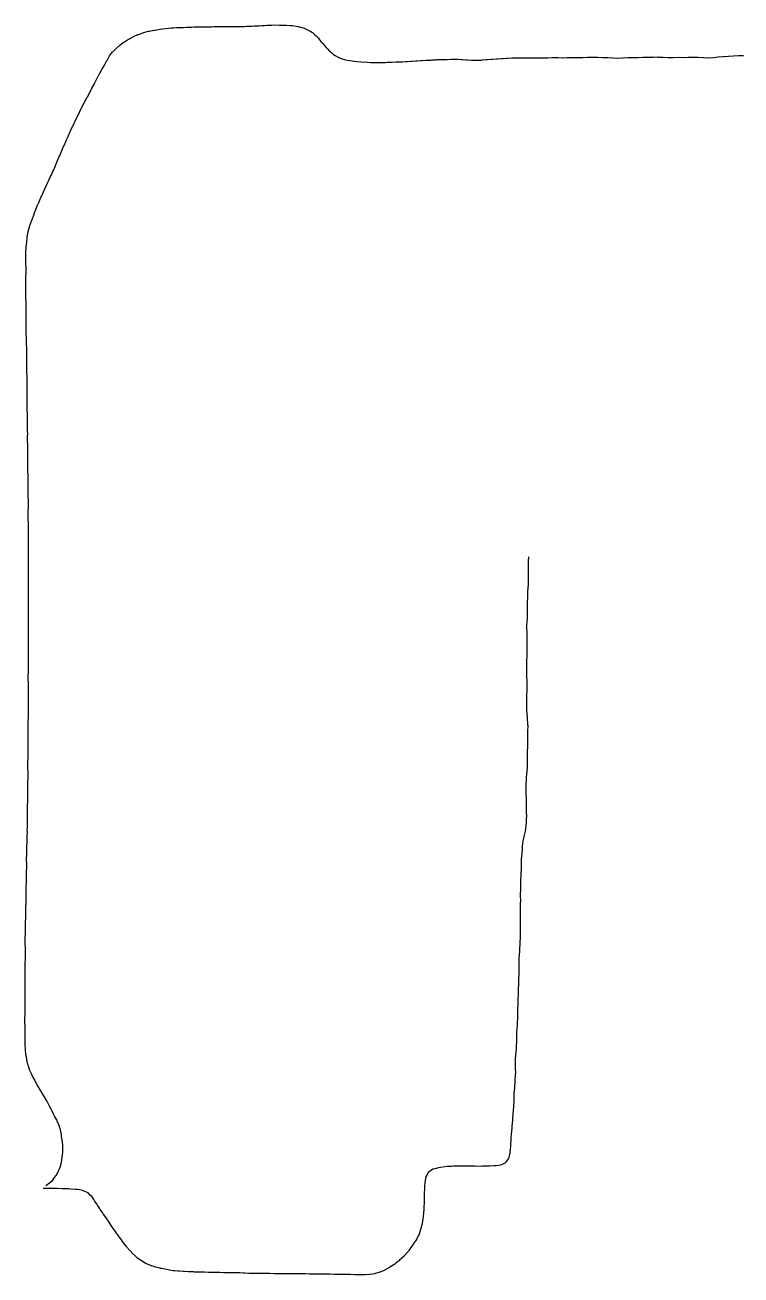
# Model space of a CAD drawing. Header units: metres. Extents: x -20.1 to 20.1, y 0 to 9.3.
# Drawn here: x -20.13 to -16.77, y -0.01 to 5.85 of the extents above; entities that cross this region are included whole.
import ezdxf

# ---------------------------------------------------------------- set-up
doc = ezdxf.new("R2010")
doc.units = ezdxf.units.M

msp = doc.modelspace()

# ---------------------------------------------------------------- linework, layer by layer
for p, q in [((-19.6172, 5.7983), (-19.5963, 5.8075)), ((-19.5963, 5.8075), (-19.594, 5.8084)), ((-19.594, 5.8084), (-19.5721, 5.8166)), ((-19.5721, 5.8166), (-19.5696, 5.8173)), ((-19.5696, 5.8173), (-19.5469, 5.8236)), ((-19.5469, 5.8236), (-19.5442, 5.8241)), ((-19.5442, 5.8241), (-19.5202, 5.8285)), ((-19.5202, 5.8285), (-19.5172, 5.8289)), ((-19.5172, 5.8289), (-19.4909, 5.8329)), ((-19.4909, 5.8329), (-19.483, 5.8339)), ((-19.483, 5.8339), (-19.4528, 5.8376)), ((-19.4528, 5.8376), (-19.4384, 5.8388)), ((-19.4384, 5.8388), (-19.4292, 5.8395)), ((-19.4292, 5.8395), (-19.4149, 5.8402)), ((-19.4149, 5.8402), (-19.4056, 5.8407)), ((-19.4056, 5.8407), (-19.3914, 5.8412)), ((-19.3914, 5.8412), (-19.3819, 5.8415)), ((-19.3819, 5.8415), (-19.3678, 5.842)), ((-19.3678, 5.842), (-19.3583, 5.8423)), ((-19.3583, 5.8423), (-19.3443, 5.8428)), ((-19.3443, 5.8428), (-19.3347, 5.8432)), ((-19.3347, 5.8432), (-19.3208, 5.8432)), ((-19.3208, 5.8432), (-19.311, 5.8437)), ((-19.311, 5.8437), (-19.2972, 5.8438)), ((-19.2972, 5.8438), (-19.2874, 5.8437)), ((-19.2874, 5.8437), (-19.2737, 5.8441)), ((-19.2737, 5.8441), (-19.2637, 5.8438)), ((-19.2637, 5.8438), (-19.2502, 5.8445)), ((-19.2502, 5.8445), (-19.2401, 5.845)), ((-19.2401, 5.845), (-19.2266, 5.8453)), ((-19.2266, 5.8453), (-19.2164, 5.8458)), ((-19.2164, 5.8458), (-19.2031, 5.8459)), ((-19.2031, 5.8459), (-19.1928, 5.8459)), ((-19.1928, 5.8459), (-19.1796, 5.8459)), ((-19.1796, 5.8459), (-19.1692, 5.8459)), ((-19.1692, 5.8459), (-19.1561, 5.8459)), ((-19.1561, 5.8459), (-19.1455, 5.8457)), ((-19.1455, 5.8457), (-19.1325, 5.8457)), ((-19.1325, 5.8457), (-19.1219, 5.8458)), ((-19.1219, 5.8458), (-19.109, 5.8459)), ((-19.109, 5.8459), (-19.0982, 5.8462)), ((-19.0982, 5.8462), (-19.0855, 5.8466)), ((-19.0855, 5.8466), (-19.0746, 5.847)), ((-19.0746, 5.847), (-19.062, 5.8475)), ((-19.062, 5.8475), (-19.051, 5.8479)), ((-19.051, 5.8479), (-19.0384, 5.8484)), ((-19.0384, 5.8484), (-19.0273, 5.849)), ((-19.0273, 5.849), (-19.0149, 5.8498)), ((-19.0149, 5.8498), (-19.0037, 5.8505)), ((-19.0037, 5.8505), (-18.9914, 5.8512)), ((-18.9914, 5.8512), (-18.98, 5.8518)), ((-18.98, 5.8518), (-18.9678, 5.8522)), ((-18.9678, 5.8522), (-18.9565, 5.8526)), ((-18.9565, 5.8526), (-18.9319, 5.8519)), ((-18.9319, 5.8519), (-18.9003, 5.851)), ((-18.9003, 5.851), (-18.8825, 5.85)), ((-18.8825, 5.85), (-18.8715, 5.8495)), ((-18.8715, 5.8495), (-18.8548, 5.8473)), ((-18.8548, 5.8473), (-18.8442, 5.8458)), ((-18.8442, 5.8458), (-18.8298, 5.8415)), ((-18.8298, 5.8415), (-18.8201, 5.8386)), ((-18.8201, 5.8386), (-18.8071, 5.8327)), ((-18.8071, 5.8327), (-18.7978, 5.8284)), ((-18.7978, 5.8284), (-18.7863, 5.8218)), ((-18.7863, 5.8218), (-18.7774, 5.8168)), ((-18.7774, 5.8168), (-18.768, 5.8081)), ((-18.768, 5.8081), (-18.7601, 5.8011)), ((-18.7601, 5.8011), (-18.7517, 5.7918)), ((-19.7145, 5.7274), (-19.6986, 5.7432)), ((-19.6986, 5.7432), (-19.6975, 5.7442)), ((-19.6975, 5.7442), (-19.6804, 5.7585)), ((-19.6804, 5.7585), (-19.6791, 5.7595)), ((-19.6791, 5.7595), (-19.6613, 5.7729)), ((-19.6613, 5.7729), (-19.6598, 5.7739)), ((-19.6598, 5.7739), (-19.6407, 5.7857)), ((-19.6407, 5.7857), (-19.639, 5.7866)), ((-19.639, 5.7866), (-19.6192, 5.7974)), ((-19.6192, 5.7974), (-19.6172, 5.7983)), ((-18.7517, 5.7918), (-18.7443, 5.7835)), ((-18.7443, 5.7835), (-18.7364, 5.7743)), ((-18.7364, 5.7743), (-18.7289, 5.7653)), ((-18.7289, 5.7653), (-18.7212, 5.7567)), ((-18.7212, 5.7567), (-18.7133, 5.7475)), ((-18.7133, 5.7475), (-18.7058, 5.7392)), ((-19.7532, 5.665), (-19.7415, 5.686)), ((-19.7415, 5.686), (-19.7411, 5.6867)), ((-19.7411, 5.6867), (-19.7296, 5.7074)), ((-19.7296, 5.7074), (-19.729, 5.7082)), ((-19.729, 5.7082), (-19.7154, 5.7266)), ((-19.7154, 5.7266), (-19.7145, 5.7274)), ((-18.7058, 5.7392), (-18.6973, 5.7302)), ((-18.6973, 5.7302), (-18.6892, 5.7232)), ((-18.6892, 5.7232), (-18.6795, 5.715)), ((-18.6795, 5.715), (-18.6709, 5.7097)), ((-18.6709, 5.7097), (-18.6598, 5.7029)), ((-18.6598, 5.7029), (-18.651, 5.699)), ((-18.651, 5.699), (-18.6387, 5.6938)), ((-18.6387, 5.6938), (-18.6285, 5.6912)), ((-18.6285, 5.6912), (-18.6134, 5.6873)), ((-18.6134, 5.6873), (-18.6011, 5.6856)), ((-18.6011, 5.6856), (-18.5821, 5.683)), ((-18.5821, 5.683), (-18.5693, 5.6818)), ((-18.3166, 5.6824), (-18.3103, 5.6828)), ((-18.3103, 5.6828), (-18.2929, 5.684)), ((-18.2929, 5.684), (-18.2868, 5.6844)), ((-18.2868, 5.6844), (-18.2693, 5.6857)), ((-18.2693, 5.6857), (-18.2632, 5.6861)), ((-18.2632, 5.6861), (-18.2457, 5.6871)), ((-18.2457, 5.6871), (-18.2397, 5.6874)), ((-18.2397, 5.6874), (-18.222, 5.6882)), ((-18.222, 5.6882), (-18.2162, 5.6886)), ((-18.2162, 5.6886), (-18.1984, 5.6898)), ((-18.1984, 5.6898), (-18.1926, 5.6901)), ((-18.1926, 5.6901), (-18.1748, 5.6901)), ((-18.1748, 5.6901), (-18.1691, 5.6903)), ((-18.1691, 5.6903), (-18.1511, 5.6907)), ((-18.1511, 5.6907), (-18.1456, 5.6909)), ((-18.1456, 5.6909), (-18.1275, 5.6918)), ((-18.1275, 5.6918), (-18.1221, 5.6918)), ((-18.1221, 5.6918), (-18.1038, 5.6921)), ((-18.1038, 5.6921), (-18.0985, 5.692)), ((-18.0985, 5.692), (-18.0802, 5.6911)), ((-18.0802, 5.6911), (-18.075, 5.6908)), ((-18.075, 5.6908), (-18.0565, 5.6895)), ((-18.0565, 5.6895), (-18.0515, 5.6892)), ((-18.0515, 5.6892), (-18.0329, 5.6879)), ((-18.0329, 5.6879), (-18.028, 5.6877)), ((-18.028, 5.6877), (-18.0092, 5.6877)), ((-18.0092, 5.6877), (-18.0044, 5.6877)), ((-18.0044, 5.6877), (-17.9856, 5.6884)), ((-17.9856, 5.6884), (-17.9809, 5.6889)), ((-17.9809, 5.6889), (-17.9619, 5.6904)), ((-17.9619, 5.6904), (-17.9574, 5.6909)), ((-17.9574, 5.6909), (-17.9383, 5.6925)), ((-17.9383, 5.6925), (-17.9338, 5.6929)), ((-17.9338, 5.6929), (-17.9147, 5.6939)), ((-17.9147, 5.6939), (-17.9103, 5.6941)), ((-17.9103, 5.6941), (-17.891, 5.6955)), ((-17.891, 5.6955), (-17.8868, 5.6955)), ((-17.8868, 5.6955), (-17.8674, 5.6971)), ((-17.8674, 5.6971), (-17.8632, 5.6972)), ((-17.8632, 5.6972), (-17.8438, 5.6988)), ((-17.8438, 5.6988), (-17.8397, 5.699)), ((-17.8397, 5.699), (-17.8201, 5.699)), ((-17.8201, 5.699), (-17.8162, 5.699)), ((-17.8162, 5.699), (-17.7965, 5.6985)), ((-17.7965, 5.6985), (-17.7926, 5.6986)), ((-17.7926, 5.6986), (-17.7728, 5.6992)), ((-17.7728, 5.6992), (-17.7691, 5.6992)), ((-17.7691, 5.6992), (-17.7492, 5.6992)), ((-17.7492, 5.6992), (-17.7456, 5.6992)), ((-17.7456, 5.6992), (-17.7255, 5.6986)), ((-17.7255, 5.6986), (-17.7221, 5.6987)), ((-17.7221, 5.6987), (-17.7019, 5.6987)), ((-17.7019, 5.6987), (-17.6985, 5.6987)), ((-17.6985, 5.6987), (-17.6782, 5.6988)), ((-17.6782, 5.6988), (-17.675, 5.6988)), ((-17.675, 5.6988), (-17.6546, 5.6997)), ((-17.6546, 5.6997), (-17.6515, 5.6997)), ((-17.6515, 5.6997), (-17.631, 5.6997)), ((-17.631, 5.6997), (-17.6279, 5.6996)), ((-17.6279, 5.6996), (-17.6073, 5.6993)), ((-17.6073, 5.6993), (-17.6044, 5.6993)), ((-17.6044, 5.6993), (-17.5837, 5.7)), ((-17.5837, 5.7), (-17.5809, 5.7001)), ((-17.5809, 5.7001), (-17.56, 5.7001)), ((-17.56, 5.7001), (-17.5574, 5.7002)), ((-17.5574, 5.7002), (-17.5364, 5.7)), ((-17.5364, 5.7), (-17.5338, 5.7001)), ((-17.5338, 5.7001), (-17.5127, 5.7001)), ((-17.5127, 5.7001), (-17.5103, 5.7002)), ((-17.5103, 5.7002), (-17.4891, 5.7015)), ((-17.4891, 5.7015), (-17.4868, 5.7015)), ((-17.4868, 5.7015), (-17.4654, 5.7021)), ((-17.4654, 5.7021), (-17.4632, 5.7021)), ((-17.4632, 5.7021), (-17.4418, 5.7014)), ((-17.4418, 5.7014), (-17.4397, 5.7013)), ((-17.4397, 5.7013), (-17.4181, 5.7001)), ((-17.4181, 5.7001), (-17.4162, 5.7001)), ((-17.4162, 5.7001), (-17.3945, 5.6996)), ((-17.3945, 5.6996), (-17.3927, 5.6995)), ((-17.3927, 5.6995), (-17.3708, 5.6983)), ((-17.3708, 5.6983), (-17.3692, 5.6983)), ((-17.3692, 5.6983), (-17.3472, 5.6968)), ((-17.3472, 5.6968), (-17.3457, 5.6969)), ((-17.3457, 5.6969), (-17.3235, 5.698)), ((-17.3235, 5.698), (-17.3221, 5.698)), ((-17.3221, 5.698), (-17.2999, 5.6998)), ((-17.2999, 5.6998), (-17.2986, 5.6999)), ((-17.2986, 5.6999), (-17.2763, 5.7007)), ((-17.2763, 5.7007), (-17.2751, 5.7007)), ((-17.2751, 5.7007), (-17.2526, 5.7006)), ((-17.2526, 5.7006), (-17.2515, 5.7007)), ((-17.2515, 5.7007), (-17.229, 5.7011)), ((-17.229, 5.7011), (-17.228, 5.7011)), ((-17.228, 5.7011), (-17.2053, 5.7014)), ((-17.2053, 5.7014), (-17.2045, 5.7014)), ((-17.2045, 5.7014), (-17.1817, 5.7021)), ((-17.1817, 5.7021), (-17.1809, 5.702)), ((-17.1809, 5.702), (-17.158, 5.7026)), ((-17.158, 5.7026), (-17.1574, 5.7025)), ((-17.1574, 5.7025), (-17.1344, 5.7017)), ((-17.1344, 5.7017), (-17.1339, 5.7017)), ((-17.1339, 5.7017), (-17.1107, 5.701)), ((-17.1107, 5.701), (-17.1104, 5.701)), ((-17.1104, 5.701), (-17.0871, 5.7009)), ((-17.0871, 5.7009), (-17.0868, 5.7009)), ((-17.0868, 5.7009), (-17.0635, 5.7011)), ((-17.0635, 5.7011), (-17.0633, 5.7011)), ((-17.0633, 5.7011), (-17.0398, 5.7008)), ((-17.0398, 5.7008), (-17.0389, 5.7009)), ((-17.0398, 5.7008), (-17.0398, 5.7008)), ((-17.0389, 5.7009), (-17.0163, 5.7023)), ((-17.0163, 5.7023), (-17.0162, 5.7023)), ((-17.0162, 5.7023), (-16.9927, 5.7021)), ((-16.9927, 5.7021), (-16.9925, 5.7021)), ((-16.9925, 5.7021), (-16.9692, 5.7013)), ((-16.9692, 5.7013), (-16.9689, 5.7013)), ((-16.9689, 5.7013), (-16.9457, 5.7001)), ((-16.9457, 5.7001), (-16.9452, 5.7001)), ((-16.9452, 5.7001), (-16.9222, 5.698)), ((-16.9222, 5.698), (-16.9215, 5.698)), ((-16.9215, 5.698), (-16.8986, 5.6998)), ((-16.8986, 5.6998), (-16.8979, 5.6998)), ((-16.8979, 5.6998), (-16.8751, 5.7028)), ((-16.8751, 5.7028), (-16.8743, 5.7029)), ((-16.8743, 5.7029), (-16.8516, 5.7045)), ((-16.8516, 5.7045), (-16.8507, 5.7046)), ((-16.8507, 5.7046), (-16.828, 5.7061)), ((-16.828, 5.7061), (-16.827, 5.7061)), ((-16.827, 5.7061), (-16.8045, 5.7087)), ((-16.8045, 5.7087), (-16.8034, 5.7088)), ((-16.8034, 5.7088), (-16.7809, 5.7098)), ((-16.7809, 5.7098), (-16.7798, 5.7099)), ((-16.7798, 5.7099), (-16.7574, 5.7102)), ((-19.7765, 5.6236), (-19.7655, 5.6433)), ((-19.7655, 5.6433), (-19.7654, 5.6435)), ((-19.7654, 5.6435), (-19.7534, 5.6646)), ((-19.7534, 5.6646), (-19.7532, 5.665)), ((-18.5693, 5.6818), (-18.5491, 5.6799)), ((-18.5491, 5.6799), (-18.52, 5.6782)), ((-18.52, 5.6782), (-18.5056, 5.6774)), ((-18.5056, 5.6774), (-18.4986, 5.6773)), ((-18.4986, 5.6773), (-18.482, 5.6769)), ((-18.482, 5.6769), (-18.4751, 5.6769)), ((-18.4751, 5.6769), (-18.4584, 5.677)), ((-18.4584, 5.677), (-18.4515, 5.6771)), ((-18.4515, 5.6771), (-18.4348, 5.6775)), ((-18.4348, 5.6775), (-18.428, 5.6777)), ((-18.428, 5.6777), (-18.4111, 5.6784)), ((-18.4111, 5.6784), (-18.4045, 5.6786)), ((-18.4045, 5.6786), (-18.3875, 5.6794)), ((-18.3875, 5.6794), (-18.3809, 5.6797)), ((-18.3809, 5.6797), (-18.3638, 5.6801)), ((-18.3638, 5.6801), (-18.3574, 5.6804)), ((-18.3574, 5.6804), (-18.3402, 5.6811)), ((-18.3402, 5.6811), (-18.3339, 5.6814)), ((-18.3339, 5.6814), (-18.3166, 5.6824)), ((-19.8119, 5.5564), (-19.8006, 5.5776)), ((-19.8006, 5.5776), (-19.8003, 5.5781)), ((-19.8003, 5.5781), (-19.7893, 5.6)), ((-19.7893, 5.6), (-19.7891, 5.6003)), ((-19.7891, 5.6003), (-19.7775, 5.6219)), ((-19.7775, 5.6219), (-19.7765, 5.6236)), ((-19.7775, 5.6219), (-19.7775, 5.6219)), ((-19.8471, 5.4916), (-19.8355, 5.5115)), ((-19.8355, 5.5115), (-19.8348, 5.5127)), ((-19.8348, 5.5127), (-19.8238, 5.5335)), ((-19.8238, 5.5335), (-19.8233, 5.5345)), ((-19.8233, 5.5345), (-19.8123, 5.5557)), ((-19.8123, 5.5557), (-19.8119, 5.5564)), ((-19.8689, 5.4468), (-19.8591, 5.4676)), ((-19.8591, 5.4676), (-19.8582, 5.4694)), ((-19.8582, 5.4694), (-19.8478, 5.4901)), ((-19.8478, 5.4901), (-19.8471, 5.4916)), ((-19.9011, 5.3791), (-19.8919, 5.3993)), ((-19.8919, 5.3993), (-19.8907, 5.402)), ((-19.8907, 5.402), (-19.881, 5.4222)), ((-19.881, 5.4222), (-19.8799, 5.4245)), ((-19.8799, 5.4245), (-19.8699, 5.4448)), ((-19.8699, 5.4448), (-19.8689, 5.4468)), ((-19.9241, 5.3304), (-19.9225, 5.3339)), ((-19.9225, 5.3339), (-19.9133, 5.3534)), ((-19.9133, 5.3534), (-19.9118, 5.3565)), ((-19.9118, 5.3565), (-19.9025, 5.3762)), ((-19.9025, 5.3762), (-19.9011, 5.3791)), ((-19.953, 5.2644), (-19.9446, 5.2836)), ((-19.9446, 5.2836), (-19.9428, 5.2876)), ((-19.9428, 5.2876), (-19.9343, 5.307)), ((-19.9343, 5.307), (-19.9327, 5.3108)), ((-19.9327, 5.3108), (-19.9241, 5.3304)), ((-19.975, 5.2129), (-19.9729, 5.2178)), ((-19.9729, 5.2178), (-19.9649, 5.2365)), ((-19.9649, 5.2365), (-19.9629, 5.2412)), ((-19.9629, 5.2412), (-19.9548, 5.2601)), ((-19.9548, 5.2601), (-19.953, 5.2644)), ((-20.003, 5.1477), (-19.9952, 5.1655)), ((-19.9952, 5.1655), (-19.9928, 5.171)), ((-19.9928, 5.171), (-19.985, 5.1893)), ((-19.985, 5.1893), (-19.9828, 5.1946)), ((-19.9828, 5.1946), (-19.975, 5.2129)), ((-20.0324, 5.0842), (-20.0243, 5.1019)), ((-20.0243, 5.1019), (-20.0164, 5.1188)), ((-20.0164, 5.1188), (-20.0137, 5.1248)), ((-20.0137, 5.1248), (-20.0057, 5.1421)), ((-20.0057, 5.1421), (-20.003, 5.1477)), ((-20.0579, 5.0283), (-20.0493, 5.0474)), ((-20.0493, 5.0474), (-20.0472, 5.0519)), ((-20.0472, 5.0519), (-20.0387, 5.0706)), ((-20.0387, 5.0706), (-20.0324, 5.0842)), ((-20.0792, 4.9769), (-20.0778, 4.9804)), ((-20.0778, 4.9804), (-20.0696, 5.0006)), ((-20.0696, 5.0006), (-20.068, 5.0045)), ((-20.068, 5.0045), (-20.0597, 5.0241)), ((-20.0597, 5.0241), (-20.0579, 5.0283)), ((-20.1042, 4.9086), (-20.0961, 4.9297)), ((-20.0961, 4.9297), (-20.0951, 4.9325)), ((-20.0951, 4.9325), (-20.0878, 4.9534)), ((-20.0878, 4.9534), (-20.0867, 4.9565)), ((-20.0867, 4.9565), (-20.0792, 4.9769)), ((-20.1154, 4.8605), (-20.1116, 4.8824)), ((-20.1116, 4.8824), (-20.111, 4.8845)), ((-20.111, 4.8845), (-20.1051, 4.9061)), ((-20.1051, 4.9061), (-20.1042, 4.9086)), ((-20.1216, 4.7885), (-20.1199, 4.8114)), ((-20.1199, 4.8114), (-20.1198, 4.8125)), ((-20.1198, 4.8125), (-20.1179, 4.8351)), ((-20.1179, 4.8351), (-20.1178, 4.8365)), ((-20.1178, 4.8365), (-20.1157, 4.8588)), ((-20.1157, 4.8588), (-20.1154, 4.8605)), ((-20.1221, 4.7646), (-20.1216, 4.7878)), ((-20.1221, 4.7641), (-20.1221, 4.7646)), ((-20.1217, 4.7406), (-20.1221, 4.7641)), ((-20.1216, 4.7878), (-20.1216, 4.7885)), ((-20.1217, 4.7405), (-20.1217, 4.7406)), ((-20.1214, 4.7329), (-20.1217, 4.7405)), ((-20.1215, 4.6695), (-20.1209, 4.6927)), ((-20.1208, 4.7168), (-20.1214, 4.7329)), ((-20.1209, 4.6932), (-20.1208, 4.7166)), ((-20.1209, 4.6927), (-20.1209, 4.6932)), ((-20.1208, 4.7166), (-20.1208, 4.7168)), ((-20.1215, 4.6687), (-20.1215, 4.6695)), ((-20.1213, 4.6459), (-20.1215, 4.6687)), ((-20.1214, 4.6223), (-20.1213, 4.6447)), ((-20.1213, 4.6447), (-20.1213, 4.6459)), ((-20.1218, 4.5986), (-20.1214, 4.6207)), ((-20.1218, 4.5968), (-20.1218, 4.5986)), ((-20.1214, 4.575), (-20.1218, 4.5968)), ((-20.1214, 4.6207), (-20.1214, 4.6223)), ((-20.1213, 4.5728), (-20.1214, 4.575)), ((-20.1208, 4.5513), (-20.1213, 4.5728)), ((-20.1208, 4.5488), (-20.1208, 4.5513)), ((-20.1208, 4.5277), (-20.1208, 4.5488)), ((-20.1208, 4.5248), (-20.1208, 4.5277)), ((-20.1206, 4.504), (-20.1208, 4.5248)), ((-20.1206, 4.5009), (-20.1206, 4.504)), ((-20.1199, 4.4804), (-20.1206, 4.5009)), ((-20.12, 4.4567), (-20.1199, 4.4769)), ((-20.1199, 4.4529), (-20.12, 4.4567)), ((-20.1199, 4.4769), (-20.1199, 4.4804)), ((-20.1198, 4.4331), (-20.1199, 4.4529)), ((-20.1199, 4.429), (-20.1198, 4.4331)), ((-20.1197, 4.4094), (-20.1199, 4.429)), ((-20.1197, 4.405), (-20.1197, 4.4094)), ((-20.119, 4.3858), (-20.1197, 4.405)), ((-20.1188, 4.381), (-20.119, 4.3858)), ((-20.1184, 4.3621), (-20.1188, 4.381)), ((-20.1182, 4.357), (-20.1184, 4.3621)), ((-20.1178, 4.3385), (-20.1182, 4.357)), ((-20.1177, 4.3331), (-20.1178, 4.3385)), ((-20.1171, 4.3148), (-20.1177, 4.3331)), ((-20.1174, 4.2912), (-20.1172, 4.3091)), ((-20.1172, 4.2851), (-20.1174, 4.2912)), ((-20.1172, 4.3091), (-20.1171, 4.3148)), ((-20.1169, 4.2676), (-20.1172, 4.2851)), ((-20.1168, 4.2612), (-20.1169, 4.2676)), ((-20.1166, 4.2439), (-20.1168, 4.2612)), ((-20.1167, 4.2372), (-20.1166, 4.2439)), ((-20.1166, 4.2203), (-20.1167, 4.2372)), ((-20.1164, 4.2132), (-20.1166, 4.2203)), ((-20.116, 4.1966), (-20.1164, 4.2132)), ((-20.1158, 4.1893), (-20.116, 4.1966)), ((-20.1157, 4.173), (-20.1158, 4.1893)), ((-20.1155, 4.1653), (-20.1157, 4.173)), ((-20.1155, 4.1493), (-20.1155, 4.1653)), ((-20.1155, 4.1413), (-20.1155, 4.1493)), ((-20.1153, 4.1257), (-20.1155, 4.1413)), ((-20.1153, 4.1173), (-20.1153, 4.1257)), ((-20.1149, 4.102), (-20.1153, 4.1173)), ((-20.1149, 4.0934), (-20.1149, 4.102)), ((-20.1151, 4.0784), (-20.1149, 4.0934)), ((-20.1151, 4.0694), (-20.1151, 4.0784)), ((-20.1151, 4.0547), (-20.1151, 4.0694)), ((-20.1151, 4.0454), (-20.1151, 4.0547)), ((-20.1148, 4.0311), (-20.1151, 4.0454)), ((-20.1147, 4.0215), (-20.1148, 4.0311)), ((-20.1144, 4.0074), (-20.1147, 4.0215)), ((-20.1146, 3.9838), (-20.1142, 3.9975)), ((-20.1142, 3.9735), (-20.1146, 3.9838)), ((-20.1142, 3.9975), (-20.1144, 4.0074)), ((-20.1137, 3.9601), (-20.1142, 3.9735)), ((-20.1139, 3.9128), (-20.1134, 3.9256)), ((-20.1134, 3.9495), (-20.1137, 3.9601)), ((-20.113, 3.9365), (-20.1134, 3.9495)), ((-20.1134, 3.9256), (-20.113, 3.9365)), ((-20.1135, 3.9016), (-20.1139, 3.9128)), ((-20.1129, 3.8892), (-20.1135, 3.9016)), ((-20.1125, 3.8776), (-20.1129, 3.8892)), ((-20.1122, 3.8656), (-20.1125, 3.8776)), ((-20.1123, 3.8419), (-20.1122, 3.8537)), ((-20.1122, 3.8297), (-20.1123, 3.8419)), ((-20.1123, 3.8183), (-20.1122, 3.8297)), ((-20.1123, 3.8057), (-20.1123, 3.8183)), ((-20.1122, 3.8537), (-20.1122, 3.8656)), ((-20.1122, 3.7946), (-20.1123, 3.8057)), ((-20.112, 3.7817), (-20.1122, 3.7946)), ((-20.112, 3.771), (-20.112, 3.7817)), ((-20.1118, 3.7578), (-20.112, 3.771)), ((-20.1115, 3.7473), (-20.1118, 3.7578)), ((-20.1112, 3.7338), (-20.1115, 3.7473)), ((-20.1111, 3.7237), (-20.1112, 3.7338)), ((-20.111, 3.7098), (-20.1111, 3.7237)), ((-20.1109, 3.7), (-20.111, 3.7098)), ((-20.111, 3.6859), (-20.1109, 3.7)), ((-20.111, 3.6764), (-20.111, 3.6859)), ((-20.1106, 3.6619), (-20.111, 3.6764)), ((-20.1106, 3.6527), (-20.1106, 3.6619)), ((-20.1102, 3.6379), (-20.1106, 3.6527)), ((-20.1101, 3.6291), (-20.1102, 3.6379)), ((-20.1104, 3.566), (-20.1103, 3.5818)), ((-20.1103, 3.5818), (-20.1101, 3.59)), ((-20.1099, 3.6139), (-20.1101, 3.6291)), ((-20.1101, 3.59), (-20.1099, 3.6054)), ((-20.1099, 3.6054), (-20.1099, 3.6139)), ((-20.1104, 3.5581), (-20.1104, 3.566)), ((-20.1104, 3.542), (-20.1104, 3.5581)), ((-20.1103, 3.5345), (-20.1104, 3.542)), ((-20.1101, 3.5181), (-20.1103, 3.5345)), ((-20.11, 3.5109), (-20.1101, 3.5181)), ((-20.1099, 3.4941), (-20.11, 3.5109)), ((-20.1098, 3.4872), (-20.1099, 3.4941)), ((-20.1099, 3.4636), (-20.1098, 3.4701)), ((-20.1099, 3.4461), (-20.1099, 3.4636)), ((-20.1098, 3.4701), (-20.1098, 3.4872)), ((-20.1098, 3.4399), (-20.1099, 3.4461)), ((-20.1096, 3.4222), (-20.1098, 3.4399)), ((-20.1098, 3.3982), (-20.1095, 3.4163)), ((-20.1098, 3.3926), (-20.1098, 3.3982)), ((-20.1095, 3.4163), (-20.1096, 3.4222)), ((-20.1099, 3.3742), (-20.1098, 3.3926)), ((-20.1099, 3.369), (-20.1099, 3.3742)), ((-20.1097, 3.3502), (-20.1099, 3.369)), ((-20.1097, 3.3453), (-20.1097, 3.3502)), ((-20.1094, 3.3263), (-20.1097, 3.3453)), ((-17.7663, 3.3395), (-17.7668, 3.3292)), ((-17.7651, 3.3606), (-17.7663, 3.3395)), ((-20.1093, 3.3217), (-20.1094, 3.3263)), ((-20.109, 3.3023), (-20.1093, 3.3217)), ((-20.1093, 3.2783), (-20.1089, 3.298)), ((-20.1089, 3.298), (-20.109, 3.3023)), ((-17.7668, 3.3292), (-17.7667, 3.3079)), ((-17.7667, 3.3079), (-17.7667, 3.296)), ((-17.7667, 3.296), (-17.7664, 3.2755)), ((-20.1096, 3.2507), (-20.1095, 3.2543)), ((-20.1095, 3.2304), (-20.1096, 3.2507)), ((-20.1095, 3.2543), (-20.1093, 3.2744)), ((-20.1094, 3.2271), (-20.1095, 3.2304)), ((-20.1095, 3.2064), (-20.1094, 3.2271)), ((-20.1093, 3.2744), (-20.1093, 3.2783)), ((-17.7673, 3.2304), (-17.7684, 3.2134)), ((-17.7669, 3.244), (-17.7673, 3.2304)), ((-17.7663, 3.2625), (-17.7669, 3.244)), ((-17.7664, 3.2755), (-17.7663, 3.2625)), ((-20.1101, 3.1798), (-20.11, 3.1824)), ((-20.1099, 3.1585), (-20.1101, 3.1798)), ((-20.11, 3.1824), (-20.1095, 3.2034)), ((-20.1095, 3.2034), (-20.1095, 3.2064)), ((-17.7699, 3.1667), (-17.7705, 3.1514)), ((-17.7696, 3.1826), (-17.7699, 3.1667)), ((-17.7692, 3.1991), (-17.7696, 3.1826)), ((-17.7684, 3.2134), (-17.7692, 3.1991)), ((-20.1098, 3.1561), (-20.1099, 3.1585)), ((-20.1097, 3.1345), (-20.1098, 3.1561)), ((-20.1098, 3.1105), (-20.1097, 3.1325)), ((-20.1097, 3.1088), (-20.1098, 3.1105)), ((-20.1097, 3.1325), (-20.1097, 3.1345)), ((-20.109, 3.0865), (-20.1097, 3.1088)), ((-17.7709, 3.1198), (-17.771, 3.1015)), ((-17.7707, 3.1344), (-17.7709, 3.1198)), ((-17.7705, 3.1514), (-17.7707, 3.1344)), ((-20.1094, 3.0626), (-20.109, 3.0852)), ((-20.1094, 3.0615), (-20.1094, 3.0626)), ((-20.109, 3.0386), (-20.1094, 3.0615)), ((-20.109, 3.0852), (-20.109, 3.0865)), ((-17.7725, 3.0574), (-17.7739, 3.0382)), ((-17.7719, 3.0693), (-17.7725, 3.0574)), ((-17.7711, 3.088), (-17.7719, 3.0693)), ((-17.771, 3.1015), (-17.7711, 3.088)), ((-20.1094, 3.0146), (-20.109, 3.0379)), ((-20.1094, 3.0142), (-20.1094, 3.0146)), ((-20.1094, 2.9906), (-20.1094, 3.0142)), ((-20.1094, 2.9874), (-20.1094, 2.9906)), ((-20.1094, 2.9906), (-20.1094, 2.9906)), ((-20.109, 3.0379), (-20.109, 3.0386)), ((-17.7739, 3.0382), (-17.7736, 3.0264)), ((-17.7736, 3.0264), (-17.7735, 3.0047)), ((-17.7735, 3.0047), (-17.7733, 2.9941)), ((-17.7733, 2.9941), (-17.7727, 2.9708)), ((-20.1097, 2.9669), (-20.1094, 2.9874)), ((-20.1097, 2.9667), (-20.1097, 2.9669)), ((-20.1095, 2.9433), (-20.1097, 2.9667)), ((-20.1095, 2.9427), (-20.1095, 2.9433)), ((-20.1095, 2.9197), (-20.1095, 2.9427)), ((-17.7726, 2.9294), (-17.7732, 2.9051)), ((-17.7727, 2.9708), (-17.7728, 2.9616)), ((-17.7728, 2.9616), (-17.7724, 2.9374)), ((-17.7724, 2.9374), (-17.7726, 2.9294)), ((-20.1099, 2.8724), (-20.1093, 2.8947)), ((-20.1099, 2.8708), (-20.1099, 2.8724)), ((-20.1098, 2.8487), (-20.1099, 2.8708)), ((-20.1095, 2.9187), (-20.1095, 2.9197)), ((-20.1093, 2.896), (-20.1095, 2.9187)), ((-20.1093, 2.8947), (-20.1093, 2.896)), ((-17.7737, 2.8725), (-17.7739, 2.8667)), ((-17.7732, 2.898), (-17.7737, 2.8725)), ((-17.7732, 2.9051), (-17.7732, 2.898)), ((-20.1103, 2.8014), (-20.11, 2.8228)), ((-20.11, 2.8228), (-20.1099, 2.8251)), ((-20.1099, 2.8468), (-20.1098, 2.8487)), ((-20.1099, 2.8251), (-20.1099, 2.8468)), ((-17.7739, 2.8667), (-17.7748, 2.8404)), ((-17.7748, 2.8404), (-17.7747, 2.8355)), ((-17.7747, 2.8355), (-17.7744, 2.807)), ((-20.1103, 2.7988), (-20.1103, 2.8014)), ((-20.1102, 2.7778), (-20.1103, 2.7988)), ((-20.1101, 2.7749), (-20.1102, 2.7778)), ((-20.1098, 2.7541), (-20.1101, 2.7749)), ((-20.1097, 2.7509), (-20.1098, 2.7541)), ((-17.7744, 2.807), (-17.7743, 2.8031)), ((-17.7743, 2.8031), (-17.7733, 2.7727)), ((-17.7733, 2.7727), (-17.7732, 2.7701)), ((-17.7732, 2.7701), (-17.7731, 2.7395)), ((-20.1099, 2.7068), (-20.1097, 2.7269)), ((-20.1099, 2.703), (-20.1099, 2.7068)), ((-20.1099, 2.6832), (-20.1099, 2.703)), ((-20.1096, 2.7305), (-20.1097, 2.7509)), ((-20.1097, 2.7269), (-20.1096, 2.7305)), ((-17.7744, 2.7072), (-17.7747, 2.6939)), ((-17.7732, 2.738), (-17.7744, 2.7077)), ((-17.7744, 2.7077), (-17.7744, 2.7072)), ((-17.7731, 2.7395), (-17.7732, 2.738)), ((-20.1099, 2.679), (-20.1099, 2.6832)), ((-20.1097, 2.6595), (-20.1099, 2.679)), ((-20.1097, 2.655), (-20.1097, 2.6595)), ((-20.1094, 2.6359), (-20.1097, 2.655)), ((-17.7747, 2.6939), (-17.7751, 2.6758)), ((-17.7751, 2.6758), (-17.7751, 2.6752)), ((-17.7751, 2.6752), (-17.7744, 2.6432)), ((-17.7744, 2.6432), (-17.7744, 2.6414)), ((-17.7744, 2.6414), (-17.7717, 2.6086)), ((-20.1105, 2.5886), (-20.1097, 2.6071)), ((-20.1104, 2.5831), (-20.1105, 2.5886)), ((-20.1102, 2.5649), (-20.1104, 2.5831)), ((-20.1097, 2.6071), (-20.1095, 2.6122)), ((-20.1095, 2.6122), (-20.1094, 2.631)), ((-20.1094, 2.631), (-20.1094, 2.6359)), ((-17.7717, 2.6086), (-17.7715, 2.6054)), ((-17.7715, 2.6054), (-17.7691, 2.5741)), ((-20.1108, 2.5176), (-20.1104, 2.5351)), ((-20.1104, 2.5351), (-20.1103, 2.5413)), ((-20.1103, 2.5591), (-20.1102, 2.5649)), ((-20.1103, 2.5413), (-20.1103, 2.5591)), ((-17.769, 2.5368), (-17.7692, 2.5103)), ((-17.7691, 2.5741), (-17.7688, 2.5698)), ((-17.7688, 2.5698), (-17.769, 2.5421)), ((-17.769, 2.5421), (-17.769, 2.5368)), ((-20.1108, 2.5112), (-20.1108, 2.5176)), ((-20.1108, 2.494), (-20.1108, 2.5112)), ((-20.1108, 2.4872), (-20.1108, 2.494)), ((-20.1105, 2.4703), (-20.1108, 2.4872)), ((-20.1106, 2.4632), (-20.1105, 2.4703)), ((-20.1106, 2.4467), (-20.1106, 2.4632)), ((-17.7698, 2.4714), (-17.7707, 2.4477)), ((-17.7692, 2.5039), (-17.7698, 2.4788)), ((-17.7698, 2.4788), (-17.7698, 2.4714)), ((-17.7692, 2.5103), (-17.7692, 2.5039)), ((-20.1119, 2.3994), (-20.1114, 2.4153)), ((-20.1114, 2.4153), (-20.1111, 2.423)), ((-20.1111, 2.423), (-20.1108, 2.4392)), ((-20.1108, 2.4392), (-20.1106, 2.4467)), ((-17.7714, 2.4067), (-17.7718, 2.3847)), ((-17.7713, 2.4163), (-17.7714, 2.4067)), ((-17.771, 2.4395), (-17.7713, 2.4163)), ((-17.7707, 2.4477), (-17.771, 2.4395)), ((-20.1124, 2.3757), (-20.112, 2.3913)), ((-20.112, 2.3673), (-20.1124, 2.3757)), ((-20.112, 2.3913), (-20.1119, 2.3994)), ((-20.1115, 2.3521), (-20.112, 2.3673)), ((-20.1115, 2.3433), (-20.1115, 2.3521)), ((-17.7732, 2.3541), (-17.7741, 2.3432)), ((-17.772, 2.3742), (-17.7732, 2.3541)), ((-17.7718, 2.3847), (-17.772, 2.3742)), ((-20.1124, 2.2811), (-20.1123, 2.2954)), ((-20.1123, 2.2954), (-20.1122, 2.3048)), ((-20.1122, 2.3048), (-20.1117, 2.3194)), ((-20.1117, 2.3194), (-20.1115, 2.3284)), ((-20.1115, 2.3284), (-20.1115, 2.3433)), ((-17.7774, 2.2941), (-17.778, 2.2808)), ((-17.7764, 2.3123), (-17.7774, 2.2941)), ((-17.7755, 2.3243), (-17.7764, 2.3123)), ((-17.7741, 2.3432), (-17.7755, 2.3243)), ((-20.1129, 2.2235), (-20.1127, 2.2338)), ((-20.1127, 2.2338), (-20.1124, 2.2474)), ((-20.1123, 2.2714), (-20.1124, 2.2811)), ((-20.1124, 2.2474), (-20.1122, 2.2575)), ((-20.1122, 2.2575), (-20.1123, 2.2714)), ((-17.778, 2.2808), (-17.7774, 2.2621)), ((-17.7774, 2.2621), (-17.7768, 2.2466)), ((-17.7768, 2.2466), (-17.7762, 2.2289)), ((-17.7762, 2.2289), (-17.7757, 2.2123)), ((-20.1139, 2.1865), (-20.1134, 2.1995)), ((-20.1139, 2.1755), (-20.1139, 2.1865)), ((-20.1138, 2.1629), (-20.1139, 2.1755)), ((-20.1134, 2.1995), (-20.1131, 2.2102)), ((-20.1131, 2.2102), (-20.1129, 2.2235)), ((-17.7757, 2.2123), (-17.7755, 2.1962)), ((-17.7755, 2.1962), (-17.7754, 2.1789)), ((-17.7754, 2.1789), (-17.7752, 2.164)), ((-20.1145, 2.1156), (-20.1143, 2.1276)), ((-20.1145, 2.1036), (-20.1145, 2.1156)), ((-20.1143, 2.1276), (-20.114, 2.1392)), ((-20.114, 2.1392), (-20.1138, 2.1515)), ((-20.1138, 2.1515), (-20.1138, 2.1629)), ((-17.7759, 2.1132), (-17.7771, 2.1018)), ((-17.7752, 2.132), (-17.7759, 2.1132)), ((-17.7752, 2.164), (-17.7748, 2.1452)), ((-17.7748, 2.1452), (-17.7752, 2.132)), ((-20.1157, 2.0446), (-20.1154, 2.0556)), ((-20.1154, 2.0556), (-20.1148, 2.0683)), ((-20.1149, 2.0796), (-20.1147, 2.0919)), ((-20.1148, 2.0683), (-20.1149, 2.0796)), ((-20.1147, 2.0919), (-20.1145, 2.1036)), ((-17.7852, 2.0561), (-17.7872, 2.0473)), ((-17.7813, 2.0738), (-17.7852, 2.0561)), ((-17.779, 2.0832), (-17.7813, 2.0738)), ((-17.7771, 2.1018), (-17.779, 2.0832)), ((-20.1175, 1.9837), (-20.117, 1.9973)), ((-20.117, 1.9973), (-20.1166, 2.0077)), ((-20.1166, 2.0077), (-20.1162, 2.021)), ((-20.1162, 2.021), (-20.116, 2.0316)), ((-20.116, 2.0316), (-20.1157, 2.0446)), ((-17.7949, 1.9994), (-17.7954, 1.9911)), ((-17.7924, 2.0203), (-17.7949, 1.9994)), ((-17.7914, 2.0291), (-17.7924, 2.0203)), ((-17.7872, 2.0473), (-17.7914, 2.0291)), ((-20.118, 1.95), (-20.1178, 1.9597)), ((-20.118, 1.9357), (-20.118, 1.95)), ((-20.1179, 1.9264), (-20.118, 1.9357)), ((-20.1178, 1.9597), (-20.1177, 1.9737)), ((-20.1177, 1.9737), (-20.1175, 1.9837)), ((-17.7994, 1.9376), (-17.7995, 1.9311)), ((-17.7974, 1.9611), (-17.7994, 1.9376)), ((-17.7968, 1.9682), (-17.7974, 1.9611)), ((-17.7954, 1.9911), (-17.7968, 1.9682)), ((-20.1186, 1.8638), (-20.1183, 1.8791)), ((-20.1183, 1.8791), (-20.118, 1.8878)), ((-20.118, 1.8878), (-20.1178, 1.9027)), ((-20.1177, 1.9118), (-20.1179, 1.9264)), ((-20.1178, 1.9027), (-20.1177, 1.9118)), ((-17.7998, 1.8993), (-17.8009, 1.8728)), ((-17.7996, 1.9047), (-17.7998, 1.8993)), ((-17.7995, 1.9311), (-17.7996, 1.9047)), ((-20.1199, 1.8159), (-20.1194, 1.8318)), ((-20.1194, 1.8318), (-20.1193, 1.8398)), ((-20.1193, 1.8398), (-20.1187, 1.8554)), ((-20.1187, 1.8554), (-20.1186, 1.8638)), ((-17.8021, 1.8375), (-17.8023, 1.808)), ((-17.801, 1.8684), (-17.8021, 1.8409)), ((-17.8021, 1.8409), (-17.8021, 1.8375)), ((-17.8009, 1.8728), (-17.801, 1.8684)), ((-20.1208, 1.7845), (-20.1206, 1.7919)), ((-20.1206, 1.7679), (-20.1208, 1.7845)), ((-20.1206, 1.7919), (-20.1202, 1.8081)), ((-20.1206, 1.7608), (-20.1206, 1.7679)), ((-20.1206, 1.7439), (-20.1206, 1.7608)), ((-20.1202, 1.8081), (-20.1199, 1.8159)), ((-17.8024, 1.8058), (-17.8035, 1.7761)), ((-17.8035, 1.7761), (-17.8035, 1.7749)), ((-17.8035, 1.7749), (-17.8032, 1.7427)), ((-17.8023, 1.808), (-17.8024, 1.8058)), ((-20.1223, 1.696), (-20.1214, 1.7135)), ((-20.1214, 1.7135), (-20.1212, 1.7199)), ((-20.1212, 1.7199), (-20.1205, 1.7372)), ((-20.1205, 1.7372), (-20.1206, 1.7439)), ((-17.8035, 1.7099), (-17.8046, 1.6799)), ((-17.8033, 1.7391), (-17.8035, 1.7109)), ((-17.8035, 1.7109), (-17.8035, 1.7099)), ((-17.8032, 1.7426), (-17.8033, 1.7391)), ((-17.8032, 1.7427), (-17.8032, 1.7426)), ((-20.1229, 1.624), (-20.1227, 1.6426)), ((-20.1227, 1.648), (-20.1225, 1.6662)), ((-20.1227, 1.6426), (-20.1227, 1.648)), ((-20.1225, 1.6899), (-20.1223, 1.696)), ((-20.1225, 1.672), (-20.1225, 1.6899)), ((-20.1225, 1.6662), (-20.1225, 1.672)), ((-17.8046, 1.6799), (-17.8046, 1.6779)), ((-17.8046, 1.6779), (-17.8044, 1.6477)), ((-17.8044, 1.6477), (-17.8044, 1.6446)), ((-17.8044, 1.6446), (-17.8035, 1.6149)), ((-20.1243, 1.5761), (-20.1233, 1.5953)), ((-20.1233, 1.6001), (-20.123, 1.6189)), ((-20.1233, 1.5953), (-20.1233, 1.6001)), ((-20.123, 1.6189), (-20.1229, 1.624)), ((-17.8037, 1.5831), (-17.8038, 1.5778)), ((-17.8035, 1.6105), (-17.8037, 1.5831)), ((-17.8035, 1.6149), (-17.8035, 1.6105)), ((-20.1244, 1.5716), (-20.1243, 1.5761)), ((-20.1243, 1.5521), (-20.1244, 1.5716)), ((-20.1243, 1.548), (-20.1243, 1.5521)), ((-20.1238, 1.5281), (-20.1243, 1.548)), ((-20.124, 1.5042), (-20.1238, 1.5243)), ((-20.1238, 1.5243), (-20.1238, 1.5281)), ((-17.8053, 1.5461), (-17.807, 1.5222)), ((-17.805, 1.5523), (-17.8053, 1.5461)), ((-17.8038, 1.5778), (-17.805, 1.5523)), ((-20.1245, 1.4562), (-20.1239, 1.477)), ((-20.1241, 1.5007), (-20.124, 1.5042)), ((-20.1239, 1.4802), (-20.1241, 1.5007)), ((-20.1239, 1.477), (-20.1239, 1.4802)), ((-17.8096, 1.4841), (-17.8102, 1.4613)), ((-17.8092, 1.4922), (-17.8096, 1.4841)), ((-17.8075, 1.5151), (-17.8092, 1.4922)), ((-17.807, 1.5222), (-17.8075, 1.5151)), ((-20.1253, 1.4322), (-20.1245, 1.4534)), ((-20.1253, 1.4297), (-20.1253, 1.4322)), ((-20.1253, 1.4083), (-20.1253, 1.4297)), ((-20.1253, 1.4061), (-20.1253, 1.4083)), ((-20.1244, 1.3843), (-20.1253, 1.4061)), ((-20.1245, 1.4534), (-20.1245, 1.4562)), ((-17.8103, 1.4186), (-17.8109, 1.3979)), ((-17.8102, 1.4613), (-17.8105, 1.4519)), ((-17.8105, 1.4519), (-17.8103, 1.4294)), ((-17.8103, 1.4294), (-17.8103, 1.4186)), ((-20.1252, 1.3603), (-20.1244, 1.3824)), ((-20.1252, 1.3588), (-20.1252, 1.3603)), ((-20.1251, 1.3363), (-20.1252, 1.3588)), ((-20.1244, 1.3824), (-20.1244, 1.3843)), ((-17.8126, 1.3547), (-17.8133, 1.3362)), ((-17.8122, 1.3671), (-17.8126, 1.3547)), ((-17.8114, 1.3865), (-17.8122, 1.3671)), ((-17.8109, 1.3979), (-17.8114, 1.3865)), ((-20.1251, 1.3351), (-20.1251, 1.3363)), ((-20.1249, 1.3124), (-20.1251, 1.3351)), ((-20.1249, 1.3115), (-20.1249, 1.3124)), ((-20.1249, 1.2884), (-20.1249, 1.3115)), ((-17.8149, 1.2907), (-17.815, 1.2738)), ((-17.8142, 1.3051), (-17.8149, 1.2907)), ((-17.8137, 1.3226), (-17.8142, 1.3051)), ((-17.8133, 1.3362), (-17.8137, 1.3226)), ((-20.1256, 1.2169), (-20.1254, 1.2404)), ((-20.1254, 1.2406), (-20.1252, 1.2486)), ((-20.1254, 1.2404), (-20.1254, 1.2406)), ((-20.1252, 1.2486), (-20.1246, 1.2642)), ((-20.1249, 1.2879), (-20.1249, 1.2884)), ((-20.1246, 1.2644), (-20.1249, 1.2879)), ((-20.1246, 1.2642), (-20.1246, 1.2644)), ((-17.8158, 1.2426), (-17.8162, 1.2257)), ((-17.8154, 1.2581), (-17.8158, 1.2426)), ((-17.815, 1.2738), (-17.8154, 1.2581)), ((-20.1258, 1.1933), (-20.1257, 1.2165)), ((-20.1258, 1.1925), (-20.1258, 1.1933)), ((-20.1258, 1.1696), (-20.1258, 1.1925)), ((-20.1257, 1.2165), (-20.1256, 1.2169)), ((-17.8175, 1.1802), (-17.8184, 1.1617)), ((-17.8168, 1.1932), (-17.8175, 1.1802)), ((-17.8166, 1.2114), (-17.8168, 1.1932)), ((-17.8162, 1.2257), (-17.8166, 1.2114)), ((-20.1257, 1.1685), (-20.1258, 1.1696)), ((-20.1252, 1.146), (-20.1257, 1.1685)), ((-20.1252, 1.1445), (-20.1252, 1.146)), ((-20.125, 1.1223), (-20.1252, 1.1445)), ((-20.125, 1.1206), (-20.125, 1.1223)), ((-20.125, 1.0987), (-20.125, 1.1206)), ((-17.821, 1.1195), (-17.8215, 1.0986)), ((-17.8209, 1.131), (-17.821, 1.1195)), ((-17.8195, 1.15), (-17.8209, 1.131)), ((-17.8184, 1.1617), (-17.8195, 1.15)), ((-20.125, 1.0966), (-20.125, 1.0987)), ((-20.1247, 1.075), (-20.125, 1.0966)), ((-20.1245, 1.0726), (-20.1247, 1.075)), ((-20.1238, 1.0514), (-20.1245, 1.0726)), ((-17.823, 1.0575), (-17.825, 1.0358)), ((-17.8223, 1.0662), (-17.823, 1.0575)), ((-17.8217, 1.0882), (-17.8223, 1.0662)), ((-17.8215, 1.0986), (-17.8217, 1.0882)), ((-20.1235, 1.0487), (-20.1238, 1.0514)), ((-20.1214, 1.0277), (-20.1235, 1.0487)), ((-20.121, 1.0247), (-20.1214, 1.0277)), ((-20.1177, 1.0041), (-20.121, 1.0247)), ((-20.1169, 1.0008), (-20.1177, 1.0041)), ((-20.1125, 0.9805), (-20.1169, 1.0008)), ((-17.827, 0.9973), (-17.8275, 0.972)), ((-17.8255, 1.0278), (-17.827, 1.0046)), ((-17.827, 1.0046), (-17.827, 0.9973)), ((-17.825, 1.0358), (-17.8255, 1.0278)), ((-20.1112, 0.9769), (-20.1125, 0.9805)), ((-20.1042, 0.9569), (-20.1112, 0.9769)), ((-20.1024, 0.953), (-20.1042, 0.9569)), ((-20.0937, 0.9333), (-20.1024, 0.953)), ((-17.8275, 0.972), (-17.8274, 0.9656)), ((-17.8274, 0.9656), (-17.8267, 0.9381)), ((-17.8267, 0.9381), (-17.827, 0.9332)), ((-20.0915, 0.9291), (-20.0937, 0.9333)), ((-20.0815, 0.9097), (-20.0915, 0.9291)), ((-20.0791, 0.9052), (-20.0815, 0.9097)), ((-20.0684, 0.8861), (-20.0791, 0.9052)), ((-20.0655, 0.8814), (-20.0684, 0.8861)), ((-20.0543, 0.8626), (-20.0655, 0.8814)), ((-17.8286, 0.9028), (-17.8309, 0.876)), ((-17.8284, 0.9066), (-17.8286, 0.9028)), ((-17.827, 0.9332), (-17.8284, 0.9066)), ((-20.0513, 0.8575), (-20.0543, 0.8626)), ((-20.0408, 0.839), (-20.0513, 0.8575)), ((-20.0378, 0.8337), (-20.0408, 0.839)), ((-20.0272, 0.8154), (-20.0378, 0.8337)), ((-17.8331, 0.843), (-17.8339, 0.8127)), ((-17.833, 0.845), (-17.8331, 0.843)), ((-17.8311, 0.8731), (-17.833, 0.845)), ((-17.8309, 0.876), (-17.8311, 0.8731)), ((-20.024, 0.8098), (-20.0272, 0.8154)), ((-20.0138, 0.7918), (-20.024, 0.8098)), ((-20.0107, 0.786), (-20.0138, 0.7918)), ((-20.0016, 0.7683), (-20.0107, 0.786)), ((-19.9984, 0.7621), (-20.0016, 0.7683)), ((-19.9903, 0.7447), (-19.9984, 0.7621)), ((-17.8358, 0.7815), (-17.8378, 0.7514)), ((-17.8357, 0.7844), (-17.8358, 0.7816)), ((-17.8358, 0.7816), (-17.8358, 0.7815)), ((-17.8339, 0.8118), (-17.8357, 0.7844)), ((-17.8339, 0.8127), (-17.8339, 0.8118)), ((-19.987, 0.7382), (-19.9903, 0.7447)), ((-19.9773, 0.7211), (-19.987, 0.7382)), ((-19.9744, 0.7144), (-19.9773, 0.7211)), ((-19.9667, 0.6975), (-19.9744, 0.7144)), ((-17.8403, 0.7197), (-17.8428, 0.6922)), ((-17.8401, 0.7217), (-17.8403, 0.7197)), ((-17.8378, 0.7503), (-17.8401, 0.7217)), ((-17.8378, 0.7514), (-17.8378, 0.7503)), ((-19.9646, 0.6905), (-19.9667, 0.6975)), ((-19.9595, 0.6739), (-19.9646, 0.6905)), ((-19.9581, 0.6666), (-19.9595, 0.6739)), ((-19.9553, 0.6503), (-19.9581, 0.6666)), ((-19.9541, 0.6426), (-19.9553, 0.6503)), ((-17.8457, 0.6587), (-17.848, 0.6332)), ((-17.8454, 0.6627), (-17.8457, 0.6587)), ((-17.843, 0.6892), (-17.8454, 0.6627)), ((-17.8428, 0.6922), (-17.843, 0.6892)), ((-19.9515, 0.6266), (-19.9541, 0.6426)), ((-19.9506, 0.6187), (-19.9515, 0.6266)), ((-19.9489, 0.603), (-19.9506, 0.6187)), ((-19.9487, 0.5947), (-19.9489, 0.603)), ((-19.9483, 0.5794), (-19.9487, 0.5947)), ((-17.8499, 0.5967), (-17.8519, 0.5729)), ((-17.8498, 0.6028), (-17.8499, 0.5967)), ((-17.8484, 0.6283), (-17.8498, 0.6028)), ((-17.848, 0.6332), (-17.8484, 0.6283)), ((-19.9545, 0.5227), (-19.9525, 0.532)), ((-19.9525, 0.532), (-19.9508, 0.5468)), ((-19.9508, 0.5468), (-19.9496, 0.5557)), ((-19.9496, 0.5557), (-19.9488, 0.5707)), ((-19.9488, 0.5707), (-19.9483, 0.5794)), ((-17.8594, 0.5398), (-17.8692, 0.5253)), ((-17.8575, 0.5462), (-17.8594, 0.5398)), ((-17.8526, 0.5662), (-17.8575, 0.5462)), ((-17.8519, 0.5729), (-17.8526, 0.5662)), ((-19.9798, 0.4609), (-19.9725, 0.4746)), ((-19.9725, 0.4746), (-19.9672, 0.4847)), ((-19.9672, 0.4847), (-19.9614, 0.4987)), ((-19.9614, 0.4987), (-19.9576, 0.5084)), ((-19.9576, 0.5084), (-19.9545, 0.5227)), ((-18.2334, 0.4758), (-18.2413, 0.4622)), ((-18.2268, 0.4804), (-18.2334, 0.4758)), ((-18.2136, 0.4895), (-18.2268, 0.4804)), ((-18.2049, 0.4917), (-18.2136, 0.4895)), ((-18.1872, 0.4967), (-18.2049, 0.4917)), ((-18.1779, 0.4981), (-18.1872, 0.4967)), ((-18.158, 0.5012), (-18.1779, 0.4981)), ((-18.1482, 0.5019), (-18.158, 0.5012)), ((-18.1264, 0.5033), (-18.1482, 0.5019)), ((-18.1163, 0.5037), (-18.1264, 0.5033)), ((-18.0937, 0.5044), (-18.1163, 0.5037)), ((-18.0834, 0.5044), (-18.0937, 0.5044)), ((-18.0598, 0.5044), (-18.0834, 0.5044)), ((-18.0495, 0.5043), (-18.0598, 0.5044)), ((-18.0254, 0.5037), (-18.0495, 0.5043)), ((-18.0149, 0.5035), (-18.0254, 0.5037)), ((-17.9912, 0.5033), (-18.0149, 0.5035)), ((-17.9811, 0.5035), (-17.9912, 0.5033)), ((-17.9578, 0.5038), (-17.9811, 0.5035)), ((-17.9482, 0.5042), (-17.9578, 0.5038)), ((-17.9253, 0.505), (-17.9482, 0.5042)), ((-17.9165, 0.5061), (-17.9253, 0.505)), ((-17.8956, 0.509), (-17.9165, 0.5061)), ((-17.889, 0.5121), (-17.8956, 0.509)), ((-17.8729, 0.5198), (-17.889, 0.5121)), ((-17.8692, 0.5253), (-17.8729, 0.5198)), ((-20.0281, 0.4134), (-20.0113, 0.4264)), ((-20.0113, 0.4264), (-19.997, 0.4372)), ((-19.997, 0.4372), (-19.9876, 0.4505)), ((-19.9876, 0.4505), (-19.9798, 0.4609)), ((-18.2513, 0.427), (-18.2525, 0.4089)), ((-18.2491, 0.4377), (-18.2513, 0.427)), ((-18.2456, 0.4546), (-18.2491, 0.4377)), ((-18.2413, 0.4622), (-18.2456, 0.4546)), ((-20.0163, 0.3993), (-20.0401, 0.3993)), ((-20.0071, 0.3994), (-20.0163, 0.3993)), ((-19.9838, 0.3992), (-20.0071, 0.3994)), ((-19.9745, 0.3991), (-19.9838, 0.3992)), ((-19.9517, 0.3986), (-19.9745, 0.3991)), ((-19.9424, 0.3983), (-19.9517, 0.3986)), ((-19.9201, 0.3974), (-19.9424, 0.3983)), ((-19.9105, 0.3971), (-19.9201, 0.3974)), ((-19.8894, 0.3954), (-19.9105, 0.3971)), ((-19.8798, 0.3949), (-19.8894, 0.3954)), ((-19.8608, 0.391), (-19.8798, 0.3949)), ((-19.8523, 0.3893), (-19.8608, 0.391)), ((-19.8367, 0.3819), (-19.8523, 0.3893)), ((-19.8299, 0.3784), (-19.8367, 0.3819)), ((-19.818, 0.367), (-19.8299, 0.3784)), ((-19.8129, 0.362), (-19.818, 0.367)), ((-19.8032, 0.3479), (-19.8129, 0.362)), ((-18.2542, 0.3637), (-18.2545, 0.3468)), ((-18.2538, 0.3781), (-18.2542, 0.3637)), ((-18.2533, 0.3959), (-18.2538, 0.3781)), ((-18.2525, 0.4089), (-18.2533, 0.3959)), ((-19.7992, 0.3421), (-19.8032, 0.3479)), ((-19.7896, 0.3276), (-19.7992, 0.3421)), ((-19.7858, 0.3219), (-19.7896, 0.3276)), ((-19.7765, 0.3068), (-19.7858, 0.3219)), ((-19.7729, 0.3014), (-19.7765, 0.3068)), ((-19.7629, 0.2864), (-19.7729, 0.3014)), ((-18.2558, 0.2988), (-18.2571, 0.2848)), ((-18.2552, 0.3153), (-18.2558, 0.2988)), ((-18.2547, 0.3311), (-18.2552, 0.3153)), ((-18.2545, 0.3468), (-18.2547, 0.3311)), ((-19.7594, 0.2813), (-19.7629, 0.2864)), ((-19.7485, 0.2669), (-19.7594, 0.2813)), ((-19.745, 0.2622), (-19.7485, 0.2669)), ((-19.7345, 0.247), (-19.745, 0.2622)), ((-19.7314, 0.2422), (-19.7345, 0.247)), ((-19.721, 0.2266), (-19.7314, 0.2422)), ((-18.2636, 0.2393), (-18.2659, 0.2284)), ((-18.2608, 0.2558), (-18.2636, 0.2393)), ((-18.2587, 0.2681), (-18.2608, 0.2558)), ((-18.2571, 0.2848), (-18.2587, 0.2681)), ((-19.718, 0.2221), (-19.721, 0.2266)), ((-19.7074, 0.2062), (-19.718, 0.2221)), ((-19.7045, 0.202), (-19.7074, 0.2062)), ((-19.6937, 0.186), (-19.7045, 0.202)), ((-19.6911, 0.1819), (-19.6937, 0.186)), ((-19.6793, 0.1665), (-19.6911, 0.1819)), ((-18.2821, 0.1782), (-18.2891, 0.1629)), ((-18.2784, 0.1861), (-18.2821, 0.1782)), ((-18.2726, 0.2023), (-18.2784, 0.1861)), ((-18.2694, 0.2117), (-18.2726, 0.2023)), ((-18.2659, 0.2284), (-18.2694, 0.2117)), ((-19.6766, 0.1628), (-19.6793, 0.1665)), ((-19.6648, 0.1471), (-19.6766, 0.1628)), ((-19.6623, 0.1436), (-19.6648, 0.1471)), ((-19.6503, 0.1277), (-19.6623, 0.1436)), ((-19.6479, 0.1245), (-19.6503, 0.1277)), ((-19.6349, 0.1093), (-19.6479, 0.1245)), ((-18.302, 0.1425), (-18.3254, 0.1088)), ((-18.2931, 0.1565), (-18.302, 0.1425)), ((-18.2891, 0.1629), (-18.2931, 0.1565)), ((-19.6323, 0.1066), (-19.6349, 0.1093)), ((-19.6183, 0.0922), (-19.6323, 0.1066)), ((-19.6158, 0.0897), (-19.6183, 0.0922)), ((-19.6012, 0.0757), (-19.6158, 0.0897)), ((-19.5988, 0.0734), (-19.6012, 0.0757)), ((-19.5823, 0.0616), (-19.5988, 0.0734)), ((-19.5798, 0.0597), (-19.5823, 0.0616)), ((-19.5618, 0.0497), (-19.5798, 0.0597)), ((-18.3696, 0.0626), (-18.3869, 0.0492)), ((-18.3692, 0.0629), (-18.3696, 0.0626)), ((-18.3482, 0.0825), (-18.3692, 0.0629)), ((-18.3474, 0.0833), (-18.3482, 0.0825)), ((-18.3286, 0.1045), (-18.3474, 0.0833)), ((-18.3274, 0.1059), (-18.3286, 0.1045)), ((-18.3254, 0.1088), (-18.3274, 0.1059)), ((-19.5592, 0.0483), (-19.5618, 0.0497)), ((-19.5402, 0.0398), (-19.5592, 0.0483)), ((-19.5375, 0.0386), (-19.5402, 0.0398)), ((-19.517, 0.0319), (-19.5375, 0.0386)), ((-19.5141, 0.0309), (-19.517, 0.0319)), ((-19.4917, 0.0254), (-19.5141, 0.0309)), ((-19.4886, 0.0246), (-19.4917, 0.0254)), ((-19.4855, 0.024), (-19.4886, 0.0246)), ((-19.4776, 0.0225), (-19.4855, 0.024)), ((-19.4606, 0.0192), (-19.4776, 0.0225)), ((-19.4542, 0.0179), (-19.4606, 0.0192)), ((-19.448, 0.017), (-19.4542, 0.0179)), ((-19.4307, 0.0143), (-19.448, 0.017)), ((-19.4245, 0.0136), (-19.4307, 0.0143)), ((-19.4071, 0.0118), (-19.4245, 0.0136)), ((-19.4011, 0.0113), (-19.4071, 0.0118)), ((-19.3835, 0.0099), (-19.4011, 0.0113)), ((-19.3776, 0.0097), (-19.3835, 0.0099)), ((-19.3599, 0.0089), (-19.3776, 0.0097)), ((-19.3541, 0.0087), (-19.3599, 0.0089)), ((-19.3363, 0.0082), (-19.3541, 0.0087)), ((-19.3305, 0.008), (-19.3363, 0.0082)), ((-19.3126, 0.0074), (-19.3305, 0.008)), ((-19.307, 0.0073), (-19.3126, 0.0074)), ((-19.289, 0.0067), (-19.307, 0.0073)), ((-19.2835, 0.0066), (-19.289, 0.0067)), ((-19.2653, 0.0062), (-19.2835, 0.0066)), ((-19.2599, 0.006), (-19.2653, 0.0062)), ((-19.2417, 0.0057), (-19.2599, 0.006)), ((-19.2364, 0.0056), (-19.2417, 0.0057)), ((-19.218, 0.0055), (-19.2364, 0.0056)), ((-19.2128, 0.0053), (-19.218, 0.0055)), ((-19.1944, 0.005), (-19.2128, 0.0053)), ((-19.1893, 0.0048), (-19.1944, 0.005)), ((-19.1707, 0.0041), (-19.1893, 0.0048)), ((-19.1657, 0.004), (-19.1707, 0.0041)), ((-19.1471, 0.0038), (-19.1657, 0.004)), ((-19.1422, 0.0037), (-19.1471, 0.0038)), ((-19.1234, 0.0037), (-19.1422, 0.0037)), ((-19.1187, 0.0036), (-19.1234, 0.0037)), ((-19.0998, 0.0028), (-19.1187, 0.0036)), ((-19.0951, 0.0026), (-19.0998, 0.0028)), ((-19.0761, 0.0018), (-19.0951, 0.0026)), ((-19.0716, 0.0017), (-19.0761, 0.0018)), ((-19.0525, 0.0012), (-19.0716, 0.0017)), ((-19.048, 0.0012), (-19.0525, 0.0012)), ((-19.0288, 0.0013), (-19.048, 0.0012)), ((-19.0245, 0.0013), (-19.0288, 0.0013)), ((-19.0052, 0.0012), (-19.0245, 0.0013)), ((-19.001, 0.0012), (-19.0052, 0.0012)), ((-18.9815, 0.0009), (-19.001, 0.0012)), ((-18.9774, 0.0008), (-18.9815, 0.0009)), ((-18.9579, 0), (-18.9774, 0.0008)), ((-18.9539, 0), (-18.9579, 0)), ((-18.4834, 0.0004), (-18.4849, -0.0001)), ((-18.4617, 0.007), (-18.4834, 0.0004)), ((-18.4604, 0.0076), (-18.4617, 0.007)), ((-18.4385, 0.017), (-18.4604, 0.0076)), ((-18.4376, 0.0176), (-18.4385, 0.017)), ((-18.4154, 0.03), (-18.4376, 0.0176)), ((-18.4148, 0.0304), (-18.4154, 0.03)), ((-18.3922, 0.0452), (-18.4148, 0.0304)), ((-18.392, 0.0453), (-18.3922, 0.0452)), ((-18.3869, 0.0492), (-18.392, 0.0453)), ((-18.9342, -0.0003), (-18.9539, 0)), ((-18.9304, -0.0003), (-18.9342, -0.0003)), ((-18.9106, -0.0003), (-18.9304, -0.0003)), ((-18.9068, -0.0003), (-18.9106, -0.0003)), ((-18.8869, -0.0001), (-18.9068, -0.0003)), ((-18.8833, -0.0002), (-18.8869, -0.0001)), ((-18.8633, -0.0001), (-18.8833, -0.0002)), ((-18.8598, -0.0002), (-18.8633, -0.0001)), ((-18.8396, -0.0008), (-18.8598, -0.0002)), ((-18.8362, -0.0008), (-18.8396, -0.0008)), ((-18.816, -0.0009), (-18.8362, -0.0008)), ((-18.8127, -0.0011), (-18.816, -0.0009)), ((-18.7923, -0.0014), (-18.8127, -0.0011)), ((-18.7892, -0.0015), (-18.7923, -0.0014)), ((-18.7687, -0.0019), (-18.7892, -0.0015)), ((-18.7656, -0.0019), (-18.7687, -0.0019)), ((-18.745, -0.0019), (-18.7656, -0.0019)), ((-18.7421, -0.0019), (-18.745, -0.0019)), ((-18.7214, -0.0017), (-18.7421, -0.0019)), ((-18.7186, -0.0017), (-18.7214, -0.0017)), ((-18.6977, -0.0021), (-18.7186, -0.0017)), ((-18.695, -0.0022), (-18.6977, -0.0021)), ((-18.6741, -0.003), (-18.695, -0.0022)), ((-18.6715, -0.003), (-18.6741, -0.003)), ((-18.6504, -0.0034), (-18.6715, -0.003)), ((-18.6479, -0.0034), (-18.6504, -0.0034)), ((-18.6268, -0.0037), (-18.6479, -0.0034)), ((-18.6244, -0.0037), (-18.6268, -0.0037)), ((-18.6031, -0.0038), (-18.6244, -0.0037)), ((-18.6009, -0.004), (-18.6031, -0.0038)), ((-18.5795, -0.0053), (-18.6009, -0.004)), ((-18.5773, -0.0053), (-18.5795, -0.0053)), ((-18.5558, -0.0059), (-18.5773, -0.0053)), ((-18.5538, -0.0059), (-18.5558, -0.0059)), ((-18.5322, -0.0054), (-18.5538, -0.0059)), ((-18.5303, -0.0053), (-18.5322, -0.0054)), ((-18.5086, -0.0036), (-18.5303, -0.0053)), ((-18.5068, -0.0034), (-18.5086, -0.0036)), ((-18.4849, -0.0001), (-18.5068, -0.0034))]:
    msp.add_line(p, q)

doc.saveas('drawing.dxf')
